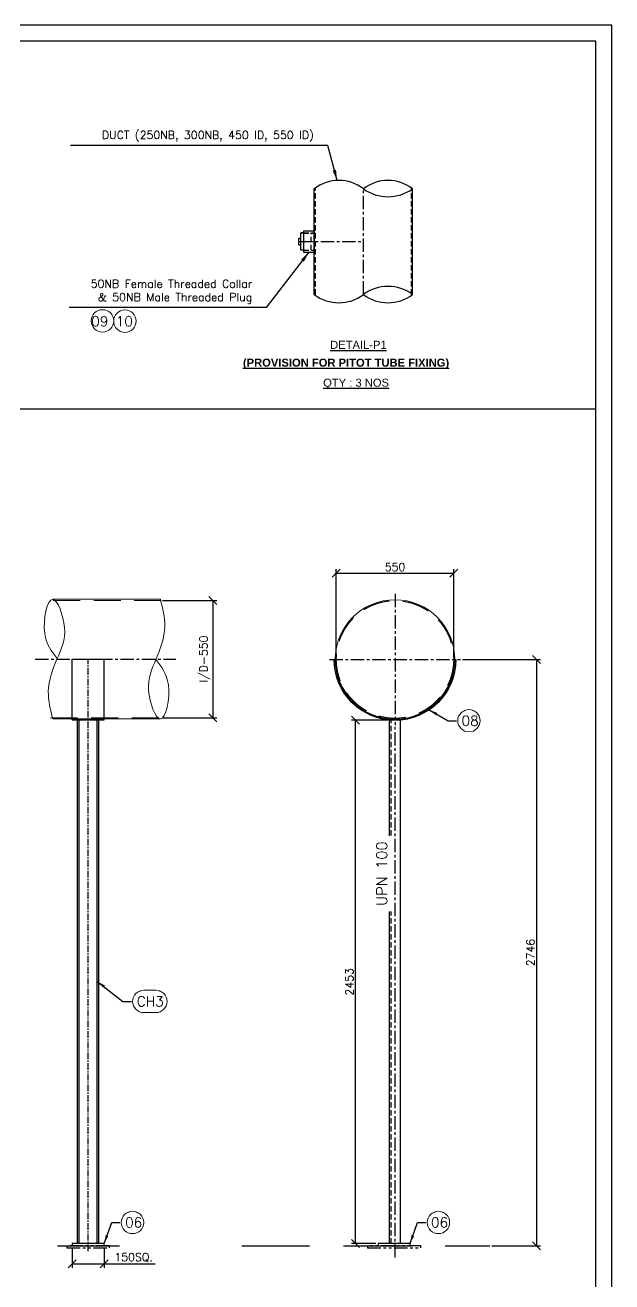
# Model space of a CAD drawing. Header units: inches. Extents: x 0 to 157513, y -28488 to 35640.
# Drawn here: x 146518 to 157513, y 12088 to 35640 of the extents above; entities that cross this region are included whole.
import ezdxf

# ---------------------------------------------------------------- set-up
doc = ezdxf.new("R2010")
doc.units = ezdxf.units.IN
doc.header["$LTSCALE"] = 400
doc.header["$MEASUREMENT"] = 0
for name, pattern in [('0', [0]), ('CENTER', [2, 1.25, -0.25, 0.25, -0.25]), ('CONTINOUS', [0]), ('DASHED2', [0.375, 0.25, -0.125]), ('HIDDEN', [9.525, 6.35, -3.175]), ('HIDDEN2', [4.7625, 3.175, -1.5875]), ('PHANTOM', [2.5, 1.25, -0.25, 0.25, -0.25, 0.25, -0.25])]:
    doc.linetypes.add(name, pattern=pattern)
for name, color, linetype, lineweight in [('b con', 8, 'CONTINOUS', 9), ('b hid', 8, 'HIDDEN', 5), ('bordertext', 1, 'Continuous', 20)]:
    doc.layers.add(name, color=color, linetype=linetype, lineweight=lineweight)
for name, color, linetype in [('cen', 1, 'CENTER'), ('DIM', 1, 'Continuous'), ('hid', 3, 'HIDDEN2'), ('STR', 8, 'PHANTOM'), ('TEXT', 60, 'Continuous')]:
    doc.layers.add(name, color=color, linetype=linetype)
doc.styles.add('RD', font='ROMAND.SHX')
doc.styles.add('ROMANS', font='romans')
doc.styles.get("Standard").update_dxf_attribs({"font": 'arial.ttf'})
doc.dimstyles.new('ISO-25', dxfattribs={"dimtxt": 2, "dimasz": 2, "dimexe": 1.25, "dimexo": 0.625, "dimgap": 0.9, "dimtad": 1, "dimdec": 0, "dimdsep": 46, "dimtxsty": 'Standard', "dimcen": 0, "dimclrd": 1, "dimclre": 1, "dimclrt": 4, "dimadec": 0, "dimazin": 0, "dimtfac": 1, "dimtdec": 0, "dimtmove": 0, "dimatfit": 3, "dimfxl": 1, "dimarcsym": 0})
doc.dimstyles.new('SAM2 60 SC', dxfattribs={"dimscale": 60, "dimtxt": 2.5, "dimasz": 2.5, "dimexe": 1.25, "dimexo": 0.625, "dimtad": 1, "dimtoh": 1, "dimdec": 0, "dimdsep": 46, "dimtxsty": 'ROMANS', "dimblk": 'OBLIQUE', "dimcen": 2.5, "dimclrd": 1, "dimclre": 1, "dimclrt": 256, "dimadec": 0, "dimazin": 2, "dimtfac": 1, "dimtdec": 0, "dimtofl": 0, "dimtmove": 0, "dimatfit": 3, "dimfxl": 1, "dimtolj": 1, "dimtzin": 0, "dimarcsym": 1})
doc.dimstyles.new('STANDARD$7', dxfattribs={"dimscale": 25, "dimtxt": 2.5, "dimasz": 2.5, "dimexe": 1.5, "dimexo": 1, "dimgap": 1, "dimtad": 1, "dimdec": 3, "dimzin": 12, "dimdsep": 46, "dimtxsty": 'ROMANS', "dimcen": 125, "dimclrd": 1, "dimclre": 1, "dimclrt": 7, "dimadec": 0, "dimazin": 3, "dimtp": 0.051, "dimtm": 0.032, "dimtfac": 0.6, "dimtdec": 3, "dimtmove": 0, "dimatfit": 3, "dimfxl": 1, "dimtvp": 1, "dimtolj": 1, "dimtzin": 0, "dimarcsym": 1})

# ---------------------------------------------------------------- blocks, each defined once
blk = doc.blocks.new('_OBLIQUE')
at = {"color": 0, "linetype": 'ByBlock'}
blk.add_line((-0.5, -0.5), (0.5, 0.5), dxfattribs=at)
blk = doc.blocks.new('*D173')
at = {"color": 1, "lineweight": -2}
for p, q in [((153312, 22616), (152631, 22616)), ((152706, 12806), (152706, 22616)), ((153093, 12806), (152631, 12806))]:
    blk.add_line(p, q, dxfattribs=at)
at = {"layer": 'Defpoints', "color": 0}
for p in [(152706, 22616), (153349, 22616, -127), (153131, 12806, 113)]:
    blk.add_point(p, dxfattribs=at)
at = {"color": 1, "lineweight": -2, "xscale": 150, "yscale": 150, "zscale": 150}
for p, rotation in [((152706, 22616), 90), ((152706, 12806), 270)]:
    blk.add_blockref('_OBLIQUE', p, dxfattribs=dict(at, rotation=rotation))
at = {"insert": (152594, 17711), "char_height": 150, "attachment_point": 5, "rotation": 90, "style": 'ROMANS'}
blk.add_mtext('\\A1;2453', dxfattribs=at)
blk = doc.blocks.new('*D174')
at = {"color": 1, "lineweight": -2}
for p, q in [((152349, 23789), (152349, 25447)), ((154549, 23789), (154549, 25447)), ((152349, 25372), (154549, 25372))]:
    blk.add_line(p, q, dxfattribs=at)
at = {"layer": 'Defpoints', "color": 0}
for p in [(154549, 25372), (152349, 23752, 10), (154549, 23752, 10)]:
    blk.add_point(p, dxfattribs=at)
at = {"color": 1, "lineweight": -2, "xscale": 150, "yscale": 150, "zscale": 150, "rotation": 180}
blk.add_blockref('_OBLIQUE', (152349, 25372), dxfattribs=at)
at = {"color": 1, "lineweight": -2, "xscale": 150, "yscale": 150, "zscale": 150}
blk.add_blockref('_OBLIQUE', (154549, 25372), dxfattribs=at)
at = {"insert": (153449, 25484), "char_height": 150, "attachment_point": 5, "style": 'ROMANS'}
blk.add_mtext('\\A1;550', dxfattribs=at)
blk = doc.blocks.new('*D320')
at = {"color": 1, "lineweight": -2}
for p, q in [((149095, 24860), (150113, 24860)), ((150038, 24860), (150038, 22660)), ((149095, 22660), (150113, 22660))]:
    blk.add_line(p, q, dxfattribs=at)
at = {"layer": 'Defpoints', "color": 0}
for p in [(149057, 24860, -11), (149057, 22660, -11), (150038, 22660)]:
    blk.add_point(p, dxfattribs=at)
at = {"color": 1, "lineweight": -2, "xscale": 150, "yscale": 150, "zscale": 150}
for p, rotation in [((150038, 24860), 90), ((150038, 22660), 270)]:
    blk.add_blockref('_OBLIQUE', p, dxfattribs=dict(at, rotation=rotation))
at = {"insert": (149886, 23760), "char_height": 150, "attachment_point": 5, "rotation": 90, "style": 'ROMANS'}
blk.add_mtext('\\A1;I/D-550', dxfattribs=at)
blk = doc.blocks.new('*D321')
at = {"color": 1, "lineweight": -2}
for p, q in [((154715, 23752), (156176, 23752)), ((156101, 23752), (156101, 12766)), ((155261, 12766), (156176, 12766))]:
    blk.add_line(p, q, dxfattribs=at)
at = {"layer": 'Defpoints', "color": 0}
for p in [(154677, 23752, 10), (155224, 12766, 250), (156101, 12766)]:
    blk.add_point(p, dxfattribs=at)
at = {"color": 1, "lineweight": -2, "xscale": 150, "yscale": 150, "zscale": 150}
for p, rotation in [((156101, 23752), 90), ((156101, 12766), 270)]:
    blk.add_blockref('_OBLIQUE', p, dxfattribs=dict(at, rotation=rotation))
at = {"insert": (155989, 18259), "char_height": 150, "attachment_point": 5, "rotation": 90, "style": 'ROMANS'}
blk.add_mtext('\\A1;2746', dxfattribs=at)
blk = doc.blocks.new('*D175')
at = {"color": 1, "lineweight": -2}
for p, q in [((147399, 12728), (147399, 12351)), ((147999, 12728), (147999, 12351)), ((147399, 12426), (147999, 12426)), ((147999, 12426), (148953, 12426))]:
    blk.add_line(p, q, dxfattribs=at)
at = {"layer": 'Defpoints', "color": 0}
for p in [(147399, 12766, 132), (147999, 12766, 132), (147999, 12426)]:
    blk.add_point(p, dxfattribs=at)
at = {"color": 1, "lineweight": -2, "xscale": 150, "yscale": 150, "zscale": 150, "rotation": 180}
blk.add_blockref('_OBLIQUE', (147399, 12426), dxfattribs=at)
at = {"color": 1, "lineweight": -2, "xscale": 150, "yscale": 150, "zscale": 150}
blk.add_blockref('_OBLIQUE', (147999, 12426), dxfattribs=at)
at = {"insert": (148551, 12545), "char_height": 150, "attachment_point": 5, "style": 'ROMANS'}
blk.add_mtext('\\A1;150SQ.', dxfattribs=at)
blk = doc.blocks.new('A1 title blck promac')
at = {"color": 4, "linetype": '0'}
blk.add_lwpolyline([(2099534, -476612), (2149994, -476612), (2149994, -440972), (2099534, -440972)], close=True, dxfattribs=at)
blk.add_lwpolyline([(2100785, -476312), (2149694, -476312), (2149694, -441272), (2099834, -441272), (2099834, -470228)], dxfattribs=at)

msp = doc.modelspace()

# ---------------------------------------------------------------- hatches: boundary and pattern name
h = msp.add_hatch(color=256)
h.dxf.hatch_style = 1
h.paths.add_polyline_path([(151937.3, 31384.6), (151917.3, 31384.6), (151937.3, 31364.6)])
h.paths.add_polyline_path([(151937.3, 31804.6), (151917.3, 31784.6), (151937.3, 31784.6)])

# ---------------------------------------------------------------- linework, layer by layer
at = {"color": 7}
for p, q in [((151937.3, 30593.4), (151937.3, 32571.8)), ((153777.3, 30593.4), (153777.3, 32571.8)), ((151647.3, 31524.6), (151647.3, 31644.6)), ((151647.3, 31644.6), (151687.3, 31644.6)), ((151687.3, 31420.6), (151687.3, 31744.6)), ((151737.3, 31784.6), (151937.3, 31784.6)), ((151937.3, 31784.6), (151937.3, 31384.6)), ((151647.3, 31524.6), (151687.3, 31524.6)), ((151737.3, 31384.6), (151937.3, 31384.6))]:
    msp.add_line(p, q, dxfattribs=at)
for p, q in [((151917.3, 31784.6), (151937.3, 31804.6)), ((151737.3, 31744.6), (151687.3, 31744.6)), ((151737.3, 31740.6), (151687.3, 31740.6)), ((151737.3, 31784.6), (151737.3, 31384.6)), ((151737.3, 31424.6), (151687.3, 31424.6)), ((151737.3, 31420.6), (151687.3, 31420.6)), ((151917.3, 31384.6), (151937.3, 31364.6)), ((153349.2, 12805.6, 4598.5), (153349.2, 22616, 4617.1)), ((153549.2, 12805.6, 4598.5), (153549.2, 22616, 4617.1)), ((153730.8, 12805.6, 4857), (153130.8, 12805.6, 4857)), ((153130.8, 12805.6, 4857), (153130.8, 12765.6, 4857)), ((153730.8, 12765.6, 4857), (153730.8, 12805.6, 4857))]:
    msp.add_line(p, q)
at = {"color": 3, "linetype": 'HIDDEN', "ltscale": 2}
for p, q in [((151937.3, 31740.6), (151957.3, 31740.6)), ((151937.3, 31424.6), (151957.3, 31424.6))]:
    msp.add_line(p, q, dxfattribs=at)
at = {"color": 8}
msp.add_line((143966.6, 28451.6), (157213.1, 28451.6), dxfattribs=at)
at = {"ltscale": 10}
for p, q in [((147398.8, 22619.6, 4663.9), (147398.7, 23759.6, 4641.2)), ((147398.7, 23759.6, 4641.2), (147998.7, 23759.6, 4649.8)), ((147398.8, 22619.6, 4668.3), (147398.7, 23759.6, 4645.6)), ((147398.7, 23759.6, 4645.6), (147998.8, 23759.6, 4654.2)), ((147998.8, 22619.6, 4671.7), (147998.7, 23759.6, 4649.8)), ((147998.8, 22619.6, 4676.1), (147998.8, 23759.6, 4654.2)), ((147398.8, 22619.6, 4595.6), (147998.8, 22619.6, 4595.6)), ((147398.8, 22619.6, 4600), (147998.8, 22619.6, 4600)), ((147499, 12805.6, 4868.2), (147498.8, 22619.6, 4668.3)), ((147528.2, 12805.6, 4868.2), (147528, 22619.6, 4668.3)), ((147869.8, 12805.6, 4868.2), (147869.6, 22619.6, 4668.3)), ((147899, 12805.6, 4868.2), (147898.8, 22619.6, 4676.1))]:
    msp.add_line(p, q, dxfattribs=at)
at = {"color": 1}
msp.add_line((153130.8, 12765.6, 4857), (153730.8, 12765.6, 4857), dxfattribs=at)
at = {"elevation": 4617.1}
msp.add_lwpolyline([(152309.2, 23751.6), (152329.2, 23751.6, 1), (154569.2, 23751.6), (154589.2, 23751.6, -1), (152309.2, 23751.6)], format="xyb", close=True, dxfattribs=at)
at = {"ltscale": 10, "elevation": 5180.5}
msp.add_lwpolyline([(147399, 12765.6), (147999, 12765.6), (147999, 12805.6), (147399, 12805.6)], close=True, dxfattribs=at)
at = {"color": 7}
for centre, radius, start, end in [((152397.3, 31976.6), 752.3, 52.3022, 127.6978), ((153317.3, 31976.6), 752.3, 52.3022, 127.6978), ((153317.3, 33211.1), 787.6, 234.26138, 305.73862), ((153317.3, 29954.1), 787.6, 54.26138, 125.73862), ((152397.3, 31188.6), 752.3, 232.3022, 307.6978), ((153317.3, 31188.6), 752.3, 232.3022, 307.6978)]:
    msp.add_arc(centre, radius, start, end, dxfattribs=at)
at = {"layer": 'b con', "color": 8}
for p, q in [((147035.3, 24879.6, 4617.8), (149052.2, 24879.6, 4617.1)), ((147035.3, 22639.6, 4595.6), (149054.9, 22639.6, 4595.6))]:
    msp.add_line(p, q, dxfattribs=at)
msp.add_circle((153449.2, 23751.6, 4617.1), 1120, dxfattribs=at)
for points in [[(147035.3, 22639.6, 4899.7), (146952.6, 23148.9, 4900.8), (147117.8, 23767.7, 4899.7), (147256.4, 24348.4, 4900.8), (147035.3, 24879.6, 4899.7), (146885.5, 24241.3, 4900.8), (147118.5, 23767.7, 4899.7)], [(149052.2, 24879.6, 4617.1), (149134.8, 24370.4, 4618.2), (148969.7, 23751.6, 4617.1), (148831, 23170.9, 4618.2), (149052.2, 22639.6, 4617.1), (149201.9, 23277.9, 4618.2), (148968.9, 23751.6, 4617.1)]]:
    msp.add_spline(points, degree=3, dxfattribs=at)
at = {"layer": 'b hid', "linetype": 'HIDDEN', "ltscale": 0.2}
for p, q in [((147040.4, 24859.6, 4595.6), (149057.3, 24859.6, 4595.6)), ((146993.1, 22659.6, 4595.6), (149094.7, 22659.6, 4595.6))]:
    msp.add_line(p, q, dxfattribs=at)
msp.add_circle((153449.2, 23751.6, 4617.1), 1100, dxfattribs=at)
at = {"layer": 'bordertext'}
for centre in [(147968.6, 30097.1), (148388.6, 30092.5)]:
    msp.add_circle(centre, 210, dxfattribs=at)
at = {"layer": 'cen', "ltscale": 0.5}
for p, q in [((152857.3, 30593.4), (152857.3, 32571.8)), ((151660.6, 31584.6), (152857.3, 31584.6)), ((153449.2, 24979.6, 4617.1), (153449.2, 22523.5, 4617.1)), ((146707.9, 23759.6, 4899.7), (149339.4, 23759.6, 4899.7)), ((152221.1, 23751.6, 4617.1), (154677.3, 23751.6, 4617.1)), ((153449.2, 12542, 4598.5), (153449.2, 22523.5, 4617.1))]:
    msp.add_line(p, q, dxfattribs=at)
at = {"layer": 'cen', "ltscale": 0.25}
msp.add_line((147699, 12663.8, 4868.2), (147698.7, 23759.6, 4641.1), dxfattribs=at)
at = {"layer": 'hid', "linetype": 'DASHED2'}
for p, q in [((151957.3, 30593.4), (151957.3, 32571.8)), ((153757.3, 30593.4), (153757.3, 32571.8)), ((151737.3, 31744.6), (151937.3, 31744.6)), ((151737.3, 31740.6), (151937.3, 31740.6)), ((151877.3, 31420.6), (151877.3, 31744.6)), ((151737.3, 31424.6), (151937.3, 31424.6)), ((151737.3, 31420.6), (151937.3, 31420.6)), ((147398.8, 22639.6, 4600), (147998.8, 22639.6, 4600)), ((153378.4, 12805.6, 4598.5), (153378.4, 22613.8, 4617.1))]:
    msp.add_line(p, q, dxfattribs=at)
at = {"layer": 'hid', "color": 8}
for p, q in [((147123, 12765.6, 4857), (148284.5, 12765.6, 4857)), ((150577.8, 12765.6, 4857), (155223.9, 12765.6, 4857))]:
    msp.add_line(p, q, dxfattribs=at)
at = {"layer": 'STR', "ltscale": 0.5}
for points, elevation in [([(147299, 12725.6), (148099, 12725.6), (148099, 12765.6), (147299, 12765.6)], 5180.5), ([(152930.8, 12725.6), (153930.8, 12725.6), (153930.8, 12765.6), (152930.8, 12765.6)], 9924.6)]:
    msp.add_lwpolyline(points, close=True, dxfattribs=dict(at, elevation=elevation))

# ---------------------------------------------------------------- texts
msp.add_text('%%UDETAIL-P1', height=150).set_placement((152233.3, 29573.5, 9.6))
at = {"color": 7}
for s, insert, char_height, attachment_point, style in [('DUCT (250NB, 300NB, 450 ID, 550 ID)', (151930.1, 33456.3), 150, 9, 'ROMANS'), ('\\A1;09', (148078.2, 30183.7), 187.5, 3, 'RD'), ('\\A1;10', (148538.2, 30182.7), 187.5, 3, 'RD')]:
    msp.add_mtext(s, dxfattribs=dict(at, insert=insert, char_height=char_height, attachment_point=attachment_point, style=style))
at = {"insert": (150774, 30418), "char_height": 150, "attachment_point": 9, "style": 'ROMANS'}
msp.add_mtext('50NB Female Threaded Collar \\P& 50NB Male Threaded Plug', dxfattribs=at)
at = {"layer": 'TEXT', "color": 7}
msp.add_text('%%UQTY : 3 NOS', height=150, dxfattribs=at).set_placement((152103.2, 28864.1, 9.6))
at = {"layer": 'TEXT', "color": 7, "insert": (152531.7, 29389.6, -615), "char_height": 150, "width": 4213.574, "attachment_point": 2}
msp.add_mtext('{\\fArial|b1|i0|c0|p34;\\L(PROVISION FOR PITOT TUBE FIXING)}', dxfattribs=at)

# ---------------------------------------------------------------- dimensions: what is measured, and where the dimension line sits
dim = msp.add_linear_dim(base=(154549.2, 25371.5, 4607), p1=(152349.2, 23751.6, 4617.1), p2=(154549.2, 23751.6, 4617.1), dimstyle='SAM2 60 SC', override={"dimtoh": 0, "dimlfac": 0.25})
dim.commit()
dim.dimension.update_dxf_attribs({"geometry": '*D174', "text_midpoint": (153449.2, 25484, 4607)})
dim = msp.add_linear_dim(base=(150038, 22659.6, 4607), p1=(149057.3, 24859.6, 4595.6), p2=(149057.3, 22659.6, 4595.6), angle=90, text='I/D-<>', dimstyle='SAM2 60 SC', override={"dimtoh": 0, "dimlfac": 0.25})
dim.commit()
dim.dimension.update_dxf_attribs({"geometry": '*D320', "text_midpoint": (149886.2, 23759.6, 4607)})
for base, p1, p2, picture, middle in [((156101.2135, 12765.6353, 4606.9673), (154677.252, 23751.5777, 4617.1158), (155223.9371, 12765.6353, 4856.969), '*D321', (155988.7135, 18258.6065, 4606.9673)), ((152706.3, 22616, 4744.1), (153130.8, 12805.6, 4857), (153349.2, 22616, 4617.1), '*D173', (152593.8, 17710.8, 4744.1))]:
    dim = msp.add_linear_dim(base=base, p1=p1, p2=p2, angle=90, dimstyle='SAM2 60 SC', override={"dimtoh": 0, "dimlfac": 0.25})
    dim.commit()
    dim.dimension.update_dxf_attribs({"geometry": picture, "text_midpoint": middle})
dim = msp.add_linear_dim(base=(147999, 12425.5, 5049), p1=(147399, 12765.6, 5180.5), p2=(147999, 12765.6, 5180.5), text='<>SQ.', dimstyle='SAM2 60 SC', override={"dimtoh": 0, "dimlfac": 0.25})
dim.commit()
dim.dimension.update_dxf_attribs({"geometry": '*D175', "text_midpoint": (148550.8, 12545.2, 5049)})

# ---------------------------------------------------------------- leaders
at = {"annotation_type": 0, "has_hookline": 1, "hookline_direction": 1}
for points, text_width in [([(152362.8, 32728.1), (152192.5, 33383.5), (151992.5, 33383.5)], 4571.4), ([(151837.3, 31384.6), (151036.4, 30345.2), (150836.4, 30345.2)], 3442.9)]:
    msp.add_leader(points, dimstyle='ISO-25', override={"dimscale": 80, "dimasz": 2.5, "dimgap": 0.625, "dimtad": 1, "dimfxl": 1.25, "dimarcsym": 1}, dxfattribs=dict(at, text_width=text_width))
at = {"layer": 'DIM', "color": 4, "annotation_type": 0, "has_hookline": 1, "hookline_direction": 0}
for points, text_width in [([(154088.4, 22807.6, 4617.1), (154445.5, 22605, 4617.1), (154605.5, 22605, 4617.1)], 303.6), ([(147869.7, 17719.6, 4768.3), (148350.4, 17344.6, 4768.3), (148510.4, 17344.6, 4768.3)], 508.9), ([(147999, 12805.6, 5180.3), (148140.6, 13202.2, 5180.3), (148300.6, 13202.2, 5180.3)], 303.6), ([(153730.8, 12805.6, 4875.5), (153872.3, 13202.2, 4875.5), (154032.3, 13202.2, 4875.5)], 303.6)]:
    msp.add_leader(points, dimstyle='STANDARD$7', override={"dimscale": 80, "dimasz": 2, "dimexe": 1, "dimtad": 0, "dimdec": 0, "dimpost": '', "dimcen": 0.9, "dimadec": 1, "dimtp": 0, "dimtm": 0, "dimtfac": 1, "dimtdec": 0, "dimatfit": 0, "dimfxl": 1.5, "dimtvp": 0, "dimtfillclr": 256}, dxfattribs=dict(at, text_width=text_width))

# ---------------------------------------------------------------- next in the draw order: texts
at = {"color": 7, "char_height": 187.5, "attachment_point": 7, "style": 'RD', "bg_fill": 2}
for s, insert in [('08', (154696.1, 22510.5, 4617.1)), ('06', (148391.1, 13107.8, 5180.3)), ('06', (154122.9, 13107.8, 4856.8))]:
    msp.add_mtext(s, dxfattribs=dict(at, insert=insert))
at = {"insert": (153101.7, 20342, 164.9), "char_height": 200, "attachment_point": 3, "rotation": 90, "style": 'ROMANS', "bg_fill": 2}
msp.add_mtext('UPN 100', dxfattribs=at)
at = {"insert": (148609.5, 17250.1, 4768.3), "char_height": 187.5, "attachment_point": 7, "style": 'RD', "bg_fill": 2}
msp.add_mtext('CH3', dxfattribs=at)

# ---------------------------------------------------------------- next in the draw order: linework, layer by layer
at = {"layer": 'bordertext'}
for p, q in [((148969.6, 17554.6, 4768.3), (148740.4, 17554.6, 4768.3)), ((148740.4, 17134.6, 4768.3), (148969.6, 17134.6, 4768.3))]:
    msp.add_line(p, q, dxfattribs=at)
for centre in [(154835.5, 22605, 4617.1), (148530.6, 13202.2, 5180.3), (154262.3, 13202.2, 4856.8)]:
    msp.add_circle(centre, 210, dxfattribs=at)
for centre, start, end in [((148740.4, 17344.6, 4768.3), 90, 270), ((148969.6, 17344.6, 4768.3), 270, 90)]:
    msp.add_arc(centre, 210, start, end, dxfattribs=at)

# ---------------------------------------------------------------- next in the draw order: block references
msp.add_blockref('A1 title blck promac', (-1992481.1, 476612.3))

doc.saveas('drawing.dxf')
